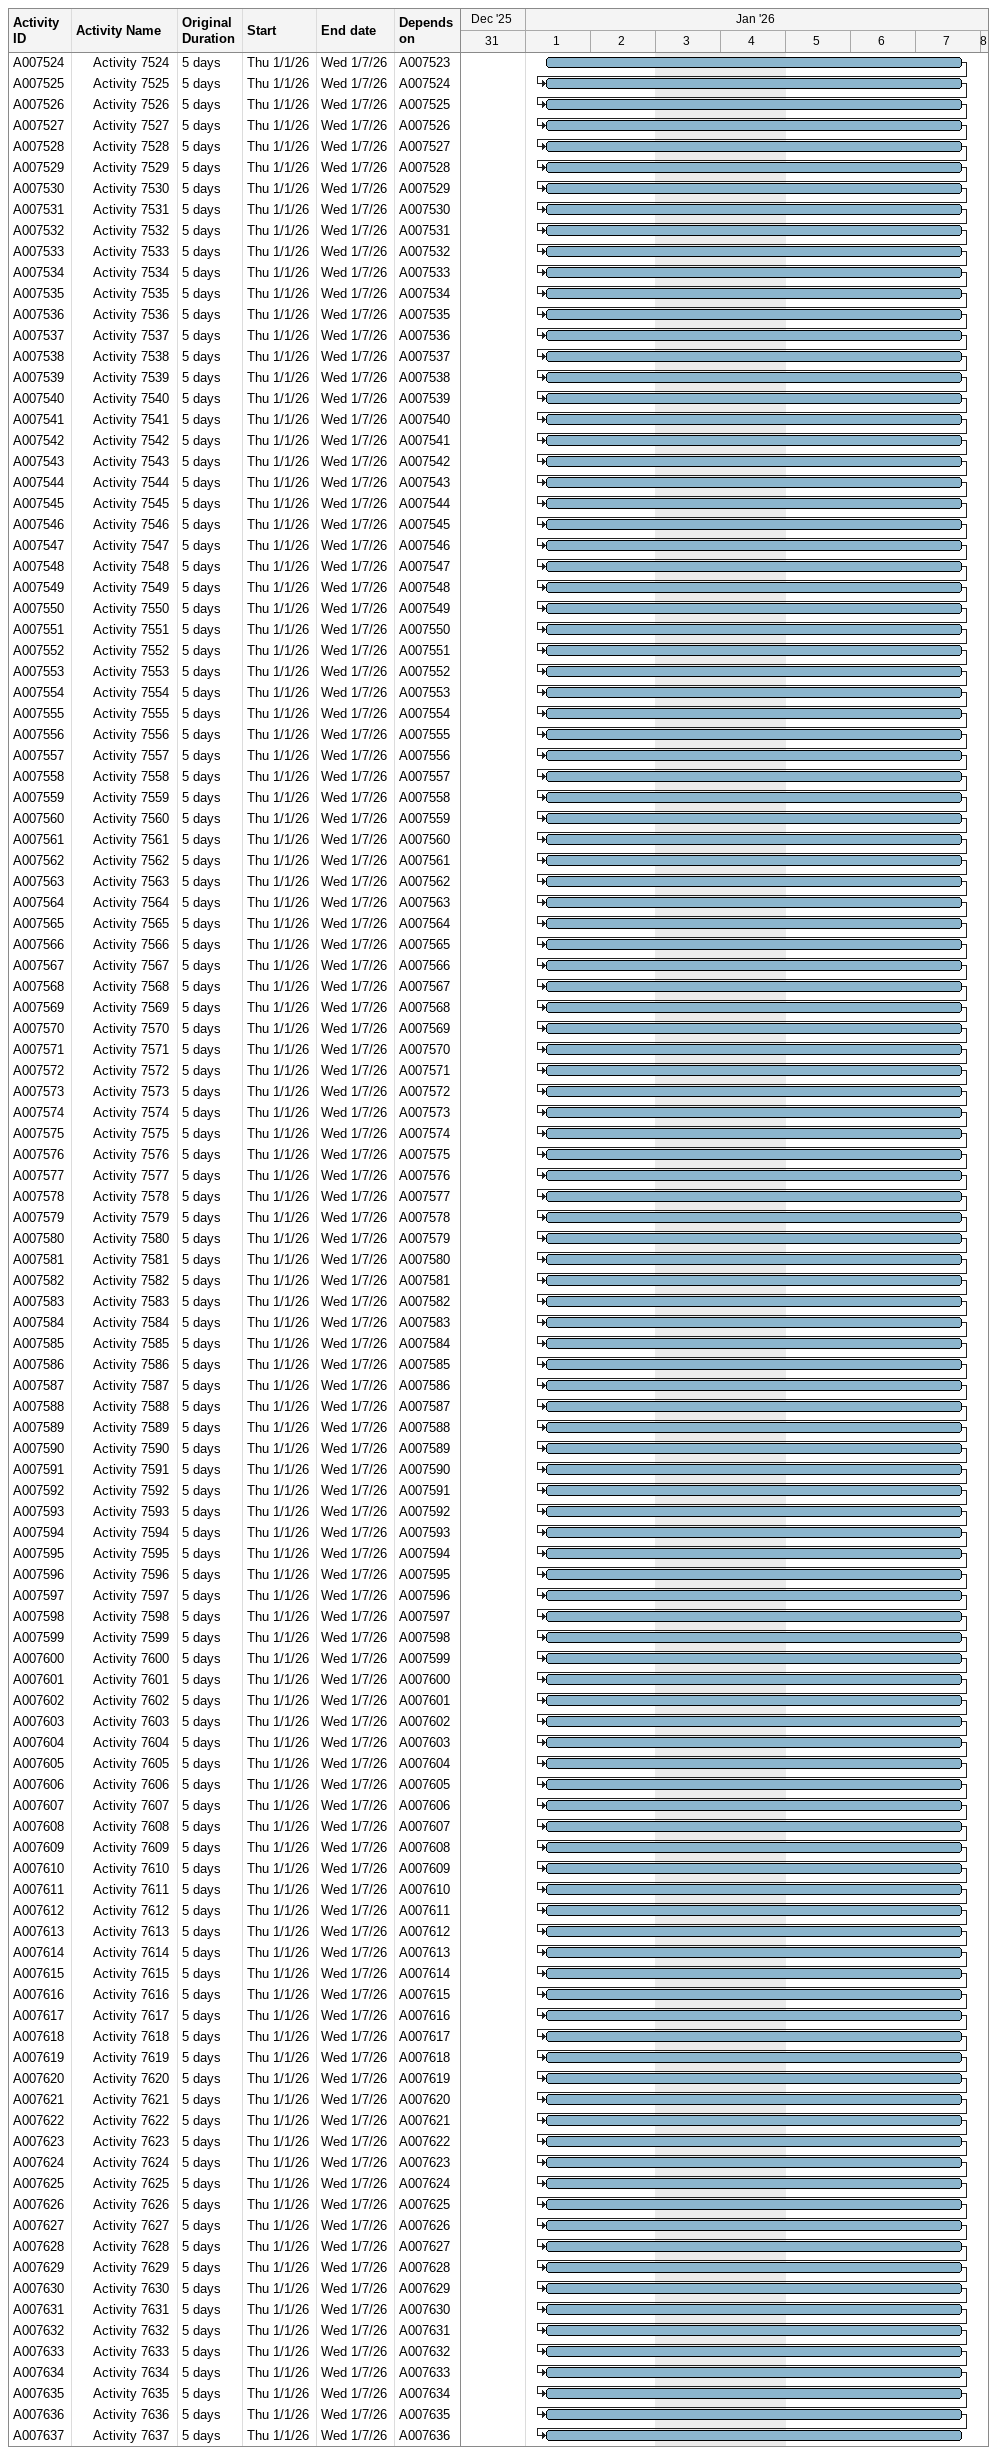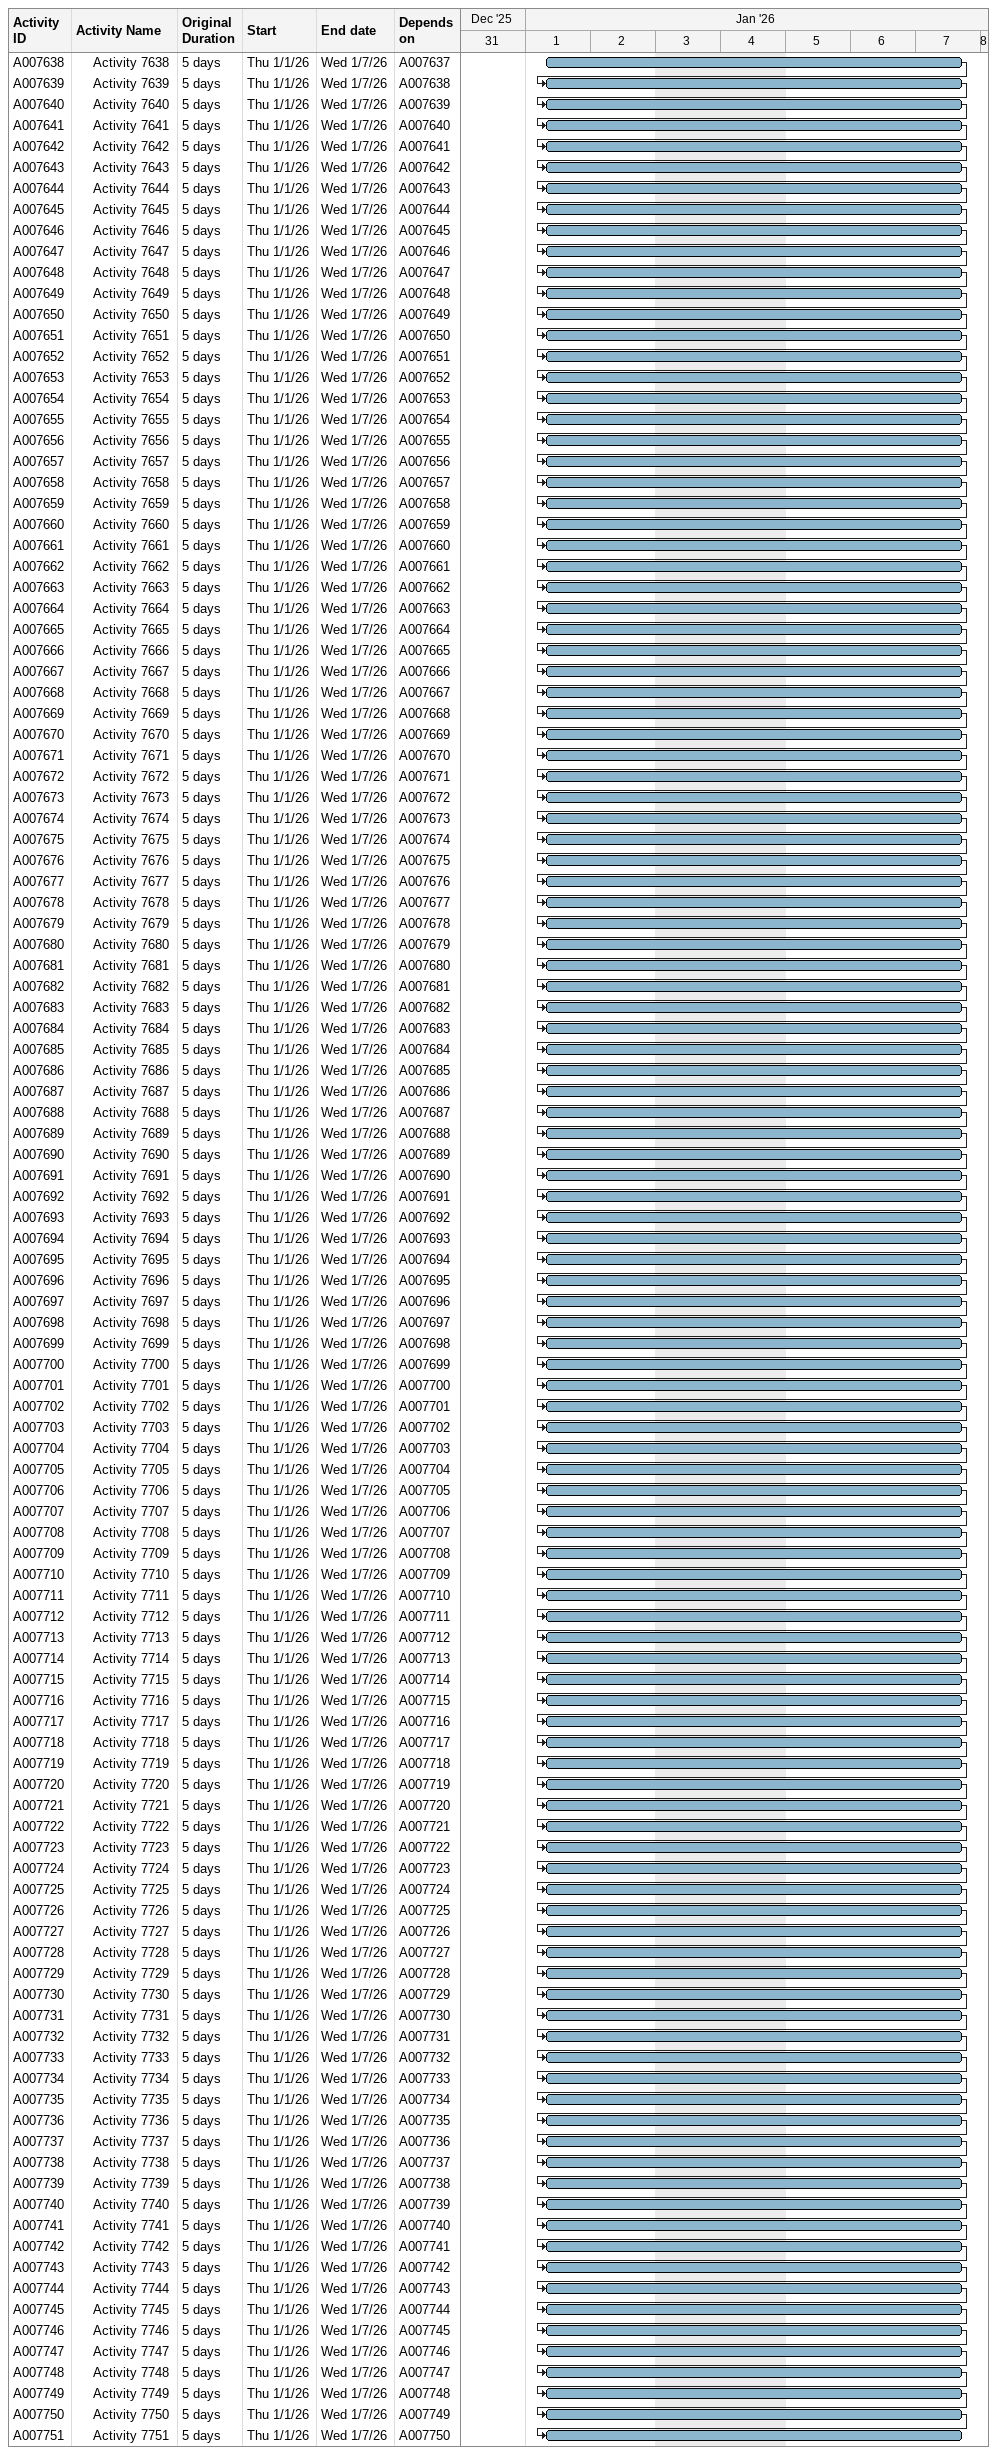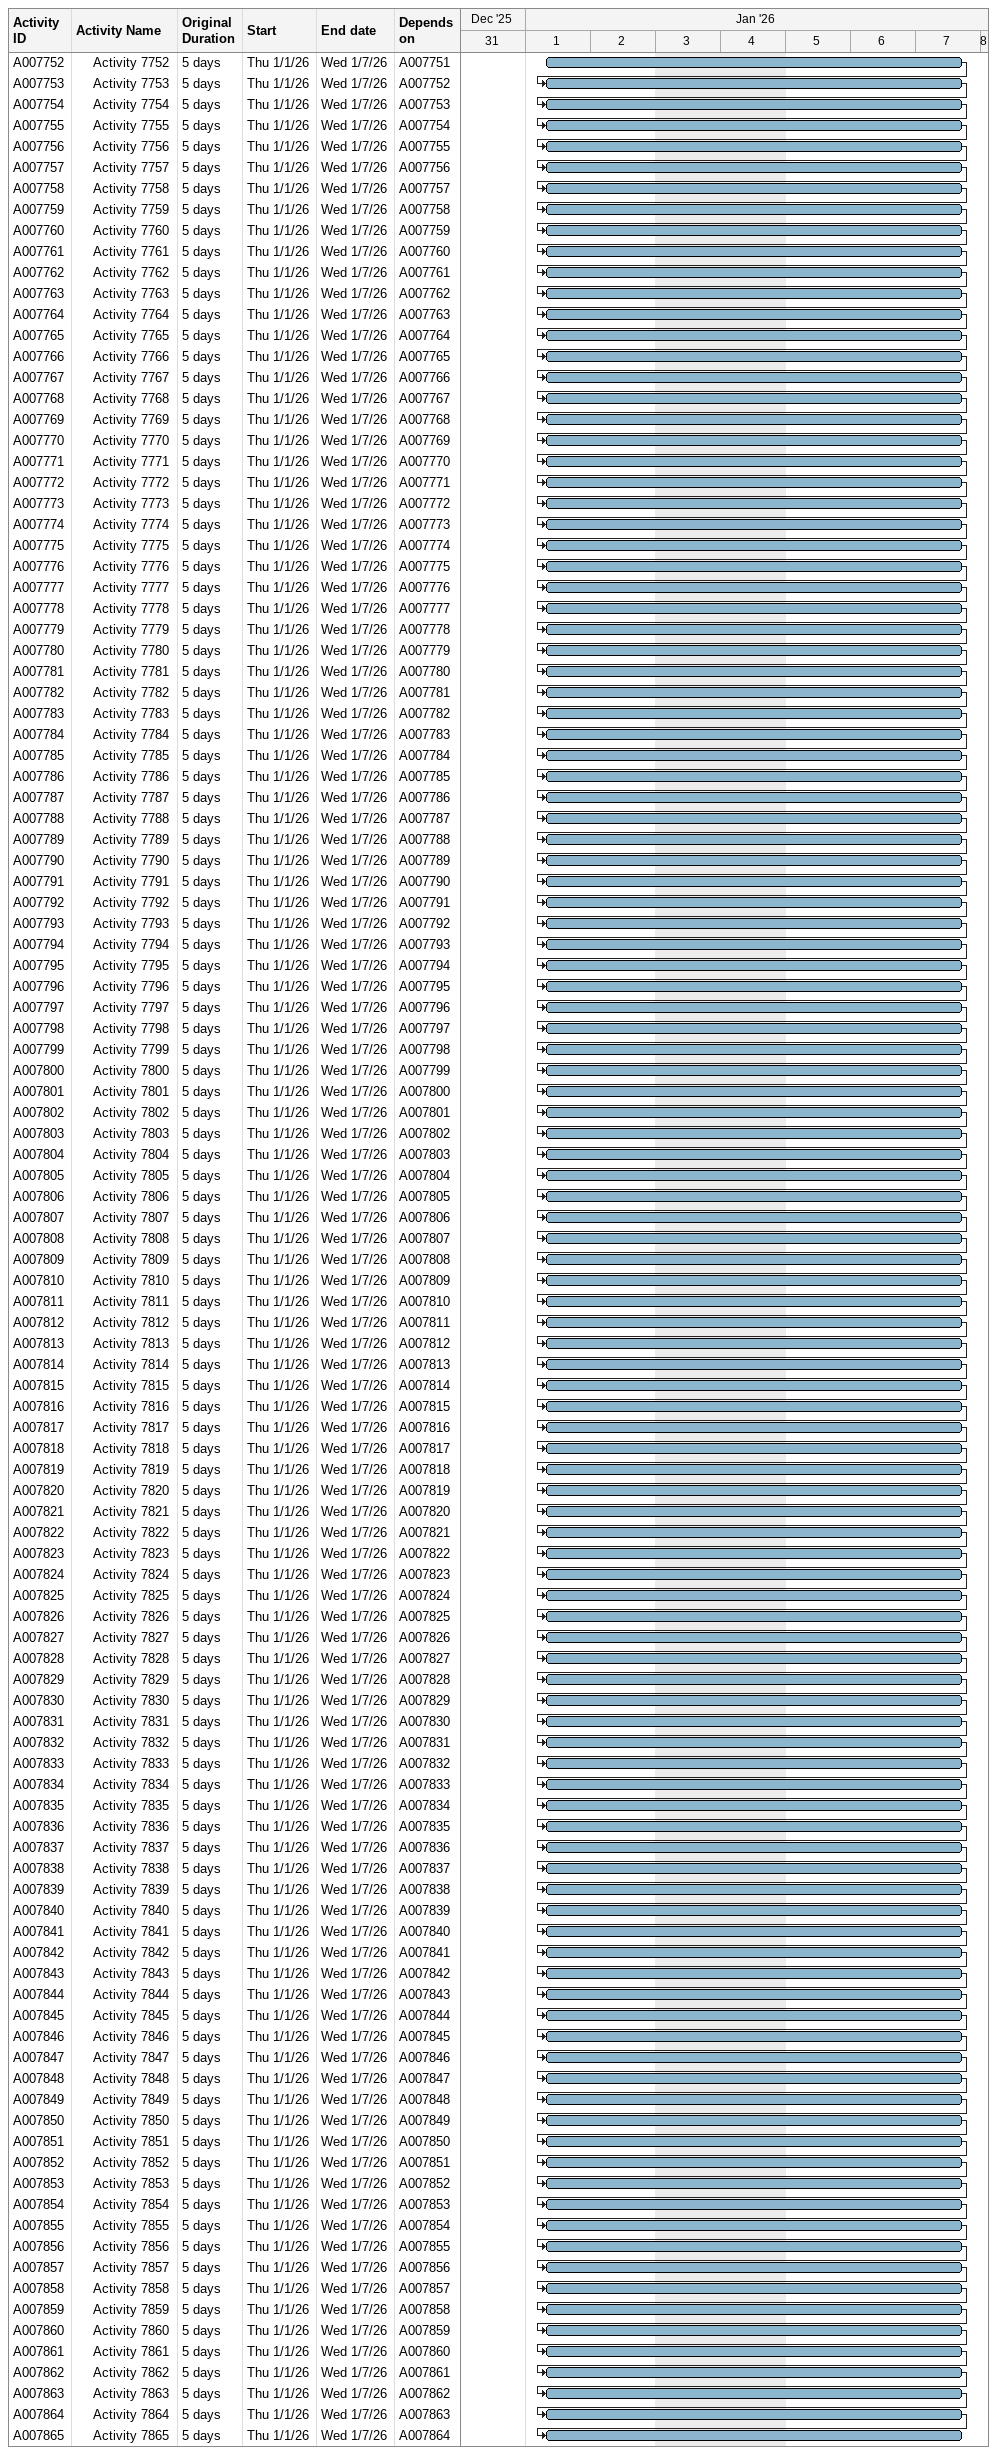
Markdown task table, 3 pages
| ID | Level | Task | Original duration | Start | Finish | Predecessors |
|---|---|---|---|---|---|---|
| A007524 | 2 | Activity 7524 | 5d | 2026-01-01 | 2026-01-07 | A007523 |
| A007525 | 2 | Activity 7525 | 5d | 2026-01-01 | 2026-01-07 | A007524 |
| A007526 | 2 | Activity 7526 | 5d | 2026-01-01 | 2026-01-07 | A007525 |
| A007527 | 2 | Activity 7527 | 5d | 2026-01-01 | 2026-01-07 | A007526 |
| A007528 | 2 | Activity 7528 | 5d | 2026-01-01 | 2026-01-07 | A007527 |
| A007529 | 2 | Activity 7529 | 5d | 2026-01-01 | 2026-01-07 | A007528 |
| A007530 | 2 | Activity 7530 | 5d | 2026-01-01 | 2026-01-07 | A007529 |
| A007531 | 2 | Activity 7531 | 5d | 2026-01-01 | 2026-01-07 | A007530 |
| A007532 | 2 | Activity 7532 | 5d | 2026-01-01 | 2026-01-07 | A007531 |
| A007533 | 2 | Activity 7533 | 5d | 2026-01-01 | 2026-01-07 | A007532 |
| A007534 | 2 | Activity 7534 | 5d | 2026-01-01 | 2026-01-07 | A007533 |
| A007535 | 2 | Activity 7535 | 5d | 2026-01-01 | 2026-01-07 | A007534 |
| A007536 | 2 | Activity 7536 | 5d | 2026-01-01 | 2026-01-07 | A007535 |
| A007537 | 2 | Activity 7537 | 5d | 2026-01-01 | 2026-01-07 | A007536 |
| A007538 | 2 | Activity 7538 | 5d | 2026-01-01 | 2026-01-07 | A007537 |
| A007539 | 2 | Activity 7539 | 5d | 2026-01-01 | 2026-01-07 | A007538 |
| A007540 | 2 | Activity 7540 | 5d | 2026-01-01 | 2026-01-07 | A007539 |
| A007541 | 2 | Activity 7541 | 5d | 2026-01-01 | 2026-01-07 | A007540 |
| A007542 | 2 | Activity 7542 | 5d | 2026-01-01 | 2026-01-07 | A007541 |
| A007543 | 2 | Activity 7543 | 5d | 2026-01-01 | 2026-01-07 | A007542 |
| A007544 | 2 | Activity 7544 | 5d | 2026-01-01 | 2026-01-07 | A007543 |
| A007545 | 2 | Activity 7545 | 5d | 2026-01-01 | 2026-01-07 | A007544 |
| A007546 | 2 | Activity 7546 | 5d | 2026-01-01 | 2026-01-07 | A007545 |
| A007547 | 2 | Activity 7547 | 5d | 2026-01-01 | 2026-01-07 | A007546 |
| A007548 | 2 | Activity 7548 | 5d | 2026-01-01 | 2026-01-07 | A007547 |
| A007549 | 2 | Activity 7549 | 5d | 2026-01-01 | 2026-01-07 | A007548 |
| A007550 | 2 | Activity 7550 | 5d | 2026-01-01 | 2026-01-07 | A007549 |
| A007551 | 2 | Activity 7551 | 5d | 2026-01-01 | 2026-01-07 | A007550 |
| A007552 | 2 | Activity 7552 | 5d | 2026-01-01 | 2026-01-07 | A007551 |
| A007553 | 2 | Activity 7553 | 5d | 2026-01-01 | 2026-01-07 | A007552 |
| A007554 | 2 | Activity 7554 | 5d | 2026-01-01 | 2026-01-07 | A007553 |
| A007555 | 2 | Activity 7555 | 5d | 2026-01-01 | 2026-01-07 | A007554 |
| A007556 | 2 | Activity 7556 | 5d | 2026-01-01 | 2026-01-07 | A007555 |
| A007557 | 2 | Activity 7557 | 5d | 2026-01-01 | 2026-01-07 | A007556 |
| A007558 | 2 | Activity 7558 | 5d | 2026-01-01 | 2026-01-07 | A007557 |
| A007559 | 2 | Activity 7559 | 5d | 2026-01-01 | 2026-01-07 | A007558 |
| A007560 | 2 | Activity 7560 | 5d | 2026-01-01 | 2026-01-07 | A007559 |
| A007561 | 2 | Activity 7561 | 5d | 2026-01-01 | 2026-01-07 | A007560 |
| A007562 | 2 | Activity 7562 | 5d | 2026-01-01 | 2026-01-07 | A007561 |
| A007563 | 2 | Activity 7563 | 5d | 2026-01-01 | 2026-01-07 | A007562 |
| A007564 | 2 | Activity 7564 | 5d | 2026-01-01 | 2026-01-07 | A007563 |
| A007565 | 2 | Activity 7565 | 5d | 2026-01-01 | 2026-01-07 | A007564 |
| A007566 | 2 | Activity 7566 | 5d | 2026-01-01 | 2026-01-07 | A007565 |
| A007567 | 2 | Activity 7567 | 5d | 2026-01-01 | 2026-01-07 | A007566 |
| A007568 | 2 | Activity 7568 | 5d | 2026-01-01 | 2026-01-07 | A007567 |
| A007569 | 2 | Activity 7569 | 5d | 2026-01-01 | 2026-01-07 | A007568 |
| A007570 | 2 | Activity 7570 | 5d | 2026-01-01 | 2026-01-07 | A007569 |
| A007571 | 2 | Activity 7571 | 5d | 2026-01-01 | 2026-01-07 | A007570 |
| A007572 | 2 | Activity 7572 | 5d | 2026-01-01 | 2026-01-07 | A007571 |
| A007573 | 2 | Activity 7573 | 5d | 2026-01-01 | 2026-01-07 | A007572 |
| A007574 | 2 | Activity 7574 | 5d | 2026-01-01 | 2026-01-07 | A007573 |
| A007575 | 2 | Activity 7575 | 5d | 2026-01-01 | 2026-01-07 | A007574 |
| A007576 | 2 | Activity 7576 | 5d | 2026-01-01 | 2026-01-07 | A007575 |
| A007577 | 2 | Activity 7577 | 5d | 2026-01-01 | 2026-01-07 | A007576 |
| A007578 | 2 | Activity 7578 | 5d | 2026-01-01 | 2026-01-07 | A007577 |
| A007579 | 2 | Activity 7579 | 5d | 2026-01-01 | 2026-01-07 | A007578 |
| A007580 | 2 | Activity 7580 | 5d | 2026-01-01 | 2026-01-07 | A007579 |
| A007581 | 2 | Activity 7581 | 5d | 2026-01-01 | 2026-01-07 | A007580 |
| A007582 | 2 | Activity 7582 | 5d | 2026-01-01 | 2026-01-07 | A007581 |
| A007583 | 2 | Activity 7583 | 5d | 2026-01-01 | 2026-01-07 | A007582 |
| A007584 | 2 | Activity 7584 | 5d | 2026-01-01 | 2026-01-07 | A007583 |
| A007585 | 2 | Activity 7585 | 5d | 2026-01-01 | 2026-01-07 | A007584 |
| A007586 | 2 | Activity 7586 | 5d | 2026-01-01 | 2026-01-07 | A007585 |
| A007587 | 2 | Activity 7587 | 5d | 2026-01-01 | 2026-01-07 | A007586 |
| A007588 | 2 | Activity 7588 | 5d | 2026-01-01 | 2026-01-07 | A007587 |
| A007589 | 2 | Activity 7589 | 5d | 2026-01-01 | 2026-01-07 | A007588 |
| A007590 | 2 | Activity 7590 | 5d | 2026-01-01 | 2026-01-07 | A007589 |
| A007591 | 2 | Activity 7591 | 5d | 2026-01-01 | 2026-01-07 | A007590 |
| A007592 | 2 | Activity 7592 | 5d | 2026-01-01 | 2026-01-07 | A007591 |
| A007593 | 2 | Activity 7593 | 5d | 2026-01-01 | 2026-01-07 | A007592 |
| A007594 | 2 | Activity 7594 | 5d | 2026-01-01 | 2026-01-07 | A007593 |
| A007595 | 2 | Activity 7595 | 5d | 2026-01-01 | 2026-01-07 | A007594 |
| A007596 | 2 | Activity 7596 | 5d | 2026-01-01 | 2026-01-07 | A007595 |
| A007597 | 2 | Activity 7597 | 5d | 2026-01-01 | 2026-01-07 | A007596 |
| A007598 | 2 | Activity 7598 | 5d | 2026-01-01 | 2026-01-07 | A007597 |
| A007599 | 2 | Activity 7599 | 5d | 2026-01-01 | 2026-01-07 | A007598 |
| A007600 | 2 | Activity 7600 | 5d | 2026-01-01 | 2026-01-07 | A007599 |
| A007601 | 2 | Activity 7601 | 5d | 2026-01-01 | 2026-01-07 | A007600 |
| A007602 | 2 | Activity 7602 | 5d | 2026-01-01 | 2026-01-07 | A007601 |
| A007603 | 2 | Activity 7603 | 5d | 2026-01-01 | 2026-01-07 | A007602 |
| A007604 | 2 | Activity 7604 | 5d | 2026-01-01 | 2026-01-07 | A007603 |
| A007605 | 2 | Activity 7605 | 5d | 2026-01-01 | 2026-01-07 | A007604 |
| A007606 | 2 | Activity 7606 | 5d | 2026-01-01 | 2026-01-07 | A007605 |
| A007607 | 2 | Activity 7607 | 5d | 2026-01-01 | 2026-01-07 | A007606 |
| A007608 | 2 | Activity 7608 | 5d | 2026-01-01 | 2026-01-07 | A007607 |
| A007609 | 2 | Activity 7609 | 5d | 2026-01-01 | 2026-01-07 | A007608 |
| A007610 | 2 | Activity 7610 | 5d | 2026-01-01 | 2026-01-07 | A007609 |
| A007611 | 2 | Activity 7611 | 5d | 2026-01-01 | 2026-01-07 | A007610 |
| A007612 | 2 | Activity 7612 | 5d | 2026-01-01 | 2026-01-07 | A007611 |
| A007613 | 2 | Activity 7613 | 5d | 2026-01-01 | 2026-01-07 | A007612 |
| A007614 | 2 | Activity 7614 | 5d | 2026-01-01 | 2026-01-07 | A007613 |
| A007615 | 2 | Activity 7615 | 5d | 2026-01-01 | 2026-01-07 | A007614 |
| A007616 | 2 | Activity 7616 | 5d | 2026-01-01 | 2026-01-07 | A007615 |
| A007617 | 2 | Activity 7617 | 5d | 2026-01-01 | 2026-01-07 | A007616 |
| A007618 | 2 | Activity 7618 | 5d | 2026-01-01 | 2026-01-07 | A007617 |
| A007619 | 2 | Activity 7619 | 5d | 2026-01-01 | 2026-01-07 | A007618 |
| A007620 | 2 | Activity 7620 | 5d | 2026-01-01 | 2026-01-07 | A007619 |
| A007621 | 2 | Activity 7621 | 5d | 2026-01-01 | 2026-01-07 | A007620 |
| A007622 | 2 | Activity 7622 | 5d | 2026-01-01 | 2026-01-07 | A007621 |
| A007623 | 2 | Activity 7623 | 5d | 2026-01-01 | 2026-01-07 | A007622 |
| A007624 | 2 | Activity 7624 | 5d | 2026-01-01 | 2026-01-07 | A007623 |
| A007625 | 2 | Activity 7625 | 5d | 2026-01-01 | 2026-01-07 | A007624 |
| A007626 | 2 | Activity 7626 | 5d | 2026-01-01 | 2026-01-07 | A007625 |
| A007627 | 2 | Activity 7627 | 5d | 2026-01-01 | 2026-01-07 | A007626 |
| A007628 | 2 | Activity 7628 | 5d | 2026-01-01 | 2026-01-07 | A007627 |
| A007629 | 2 | Activity 7629 | 5d | 2026-01-01 | 2026-01-07 | A007628 |
| A007630 | 2 | Activity 7630 | 5d | 2026-01-01 | 2026-01-07 | A007629 |
| A007631 | 2 | Activity 7631 | 5d | 2026-01-01 | 2026-01-07 | A007630 |
| A007632 | 2 | Activity 7632 | 5d | 2026-01-01 | 2026-01-07 | A007631 |
| A007633 | 2 | Activity 7633 | 5d | 2026-01-01 | 2026-01-07 | A007632 |
| A007634 | 2 | Activity 7634 | 5d | 2026-01-01 | 2026-01-07 | A007633 |
| A007635 | 2 | Activity 7635 | 5d | 2026-01-01 | 2026-01-07 | A007634 |
| A007636 | 2 | Activity 7636 | 5d | 2026-01-01 | 2026-01-07 | A007635 |
| A007637 | 2 | Activity 7637 | 5d | 2026-01-01 | 2026-01-07 | A007636 |
| A007638 | 2 | Activity 7638 | 5d | 2026-01-01 | 2026-01-07 | A007637 |
| A007639 | 2 | Activity 7639 | 5d | 2026-01-01 | 2026-01-07 | A007638 |
| A007640 | 2 | Activity 7640 | 5d | 2026-01-01 | 2026-01-07 | A007639 |
| A007641 | 2 | Activity 7641 | 5d | 2026-01-01 | 2026-01-07 | A007640 |
| A007642 | 2 | Activity 7642 | 5d | 2026-01-01 | 2026-01-07 | A007641 |
| A007643 | 2 | Activity 7643 | 5d | 2026-01-01 | 2026-01-07 | A007642 |
| A007644 | 2 | Activity 7644 | 5d | 2026-01-01 | 2026-01-07 | A007643 |
| A007645 | 2 | Activity 7645 | 5d | 2026-01-01 | 2026-01-07 | A007644 |
| A007646 | 2 | Activity 7646 | 5d | 2026-01-01 | 2026-01-07 | A007645 |
| A007647 | 2 | Activity 7647 | 5d | 2026-01-01 | 2026-01-07 | A007646 |
| A007648 | 2 | Activity 7648 | 5d | 2026-01-01 | 2026-01-07 | A007647 |
| A007649 | 2 | Activity 7649 | 5d | 2026-01-01 | 2026-01-07 | A007648 |
| A007650 | 2 | Activity 7650 | 5d | 2026-01-01 | 2026-01-07 | A007649 |
| A007651 | 2 | Activity 7651 | 5d | 2026-01-01 | 2026-01-07 | A007650 |
| A007652 | 2 | Activity 7652 | 5d | 2026-01-01 | 2026-01-07 | A007651 |
| A007653 | 2 | Activity 7653 | 5d | 2026-01-01 | 2026-01-07 | A007652 |
| A007654 | 2 | Activity 7654 | 5d | 2026-01-01 | 2026-01-07 | A007653 |
| A007655 | 2 | Activity 7655 | 5d | 2026-01-01 | 2026-01-07 | A007654 |
| A007656 | 2 | Activity 7656 | 5d | 2026-01-01 | 2026-01-07 | A007655 |
| A007657 | 2 | Activity 7657 | 5d | 2026-01-01 | 2026-01-07 | A007656 |
| A007658 | 2 | Activity 7658 | 5d | 2026-01-01 | 2026-01-07 | A007657 |
| A007659 | 2 | Activity 7659 | 5d | 2026-01-01 | 2026-01-07 | A007658 |
| A007660 | 2 | Activity 7660 | 5d | 2026-01-01 | 2026-01-07 | A007659 |
| A007661 | 2 | Activity 7661 | 5d | 2026-01-01 | 2026-01-07 | A007660 |
| A007662 | 2 | Activity 7662 | 5d | 2026-01-01 | 2026-01-07 | A007661 |
| A007663 | 2 | Activity 7663 | 5d | 2026-01-01 | 2026-01-07 | A007662 |
| A007664 | 2 | Activity 7664 | 5d | 2026-01-01 | 2026-01-07 | A007663 |
| A007665 | 2 | Activity 7665 | 5d | 2026-01-01 | 2026-01-07 | A007664 |
| A007666 | 2 | Activity 7666 | 5d | 2026-01-01 | 2026-01-07 | A007665 |
| A007667 | 2 | Activity 7667 | 5d | 2026-01-01 | 2026-01-07 | A007666 |
| A007668 | 2 | Activity 7668 | 5d | 2026-01-01 | 2026-01-07 | A007667 |
| A007669 | 2 | Activity 7669 | 5d | 2026-01-01 | 2026-01-07 | A007668 |
| A007670 | 2 | Activity 7670 | 5d | 2026-01-01 | 2026-01-07 | A007669 |
| A007671 | 2 | Activity 7671 | 5d | 2026-01-01 | 2026-01-07 | A007670 |
| A007672 | 2 | Activity 7672 | 5d | 2026-01-01 | 2026-01-07 | A007671 |
| A007673 | 2 | Activity 7673 | 5d | 2026-01-01 | 2026-01-07 | A007672 |
| A007674 | 2 | Activity 7674 | 5d | 2026-01-01 | 2026-01-07 | A007673 |
| A007675 | 2 | Activity 7675 | 5d | 2026-01-01 | 2026-01-07 | A007674 |
| A007676 | 2 | Activity 7676 | 5d | 2026-01-01 | 2026-01-07 | A007675 |
| A007677 | 2 | Activity 7677 | 5d | 2026-01-01 | 2026-01-07 | A007676 |
| A007678 | 2 | Activity 7678 | 5d | 2026-01-01 | 2026-01-07 | A007677 |
| A007679 | 2 | Activity 7679 | 5d | 2026-01-01 | 2026-01-07 | A007678 |
| A007680 | 2 | Activity 7680 | 5d | 2026-01-01 | 2026-01-07 | A007679 |
| A007681 | 2 | Activity 7681 | 5d | 2026-01-01 | 2026-01-07 | A007680 |
| A007682 | 2 | Activity 7682 | 5d | 2026-01-01 | 2026-01-07 | A007681 |
| A007683 | 2 | Activity 7683 | 5d | 2026-01-01 | 2026-01-07 | A007682 |
| A007684 | 2 | Activity 7684 | 5d | 2026-01-01 | 2026-01-07 | A007683 |
| A007685 | 2 | Activity 7685 | 5d | 2026-01-01 | 2026-01-07 | A007684 |
| A007686 | 2 | Activity 7686 | 5d | 2026-01-01 | 2026-01-07 | A007685 |
| A007687 | 2 | Activity 7687 | 5d | 2026-01-01 | 2026-01-07 | A007686 |
| A007688 | 2 | Activity 7688 | 5d | 2026-01-01 | 2026-01-07 | A007687 |
| A007689 | 2 | Activity 7689 | 5d | 2026-01-01 | 2026-01-07 | A007688 |
| A007690 | 2 | Activity 7690 | 5d | 2026-01-01 | 2026-01-07 | A007689 |
| A007691 | 2 | Activity 7691 | 5d | 2026-01-01 | 2026-01-07 | A007690 |
| A007692 | 2 | Activity 7692 | 5d | 2026-01-01 | 2026-01-07 | A007691 |
| A007693 | 2 | Activity 7693 | 5d | 2026-01-01 | 2026-01-07 | A007692 |
| A007694 | 2 | Activity 7694 | 5d | 2026-01-01 | 2026-01-07 | A007693 |
| A007695 | 2 | Activity 7695 | 5d | 2026-01-01 | 2026-01-07 | A007694 |
| A007696 | 2 | Activity 7696 | 5d | 2026-01-01 | 2026-01-07 | A007695 |
| A007697 | 2 | Activity 7697 | 5d | 2026-01-01 | 2026-01-07 | A007696 |
| A007698 | 2 | Activity 7698 | 5d | 2026-01-01 | 2026-01-07 | A007697 |
| A007699 | 2 | Activity 7699 | 5d | 2026-01-01 | 2026-01-07 | A007698 |
| A007700 | 2 | Activity 7700 | 5d | 2026-01-01 | 2026-01-07 | A007699 |
| A007701 | 2 | Activity 7701 | 5d | 2026-01-01 | 2026-01-07 | A007700 |
| A007702 | 2 | Activity 7702 | 5d | 2026-01-01 | 2026-01-07 | A007701 |
| A007703 | 2 | Activity 7703 | 5d | 2026-01-01 | 2026-01-07 | A007702 |
| A007704 | 2 | Activity 7704 | 5d | 2026-01-01 | 2026-01-07 | A007703 |
| A007705 | 2 | Activity 7705 | 5d | 2026-01-01 | 2026-01-07 | A007704 |
| A007706 | 2 | Activity 7706 | 5d | 2026-01-01 | 2026-01-07 | A007705 |
| A007707 | 2 | Activity 7707 | 5d | 2026-01-01 | 2026-01-07 | A007706 |
| A007708 | 2 | Activity 7708 | 5d | 2026-01-01 | 2026-01-07 | A007707 |
| A007709 | 2 | Activity 7709 | 5d | 2026-01-01 | 2026-01-07 | A007708 |
| A007710 | 2 | Activity 7710 | 5d | 2026-01-01 | 2026-01-07 | A007709 |
| A007711 | 2 | Activity 7711 | 5d | 2026-01-01 | 2026-01-07 | A007710 |
| A007712 | 2 | Activity 7712 | 5d | 2026-01-01 | 2026-01-07 | A007711 |
| A007713 | 2 | Activity 7713 | 5d | 2026-01-01 | 2026-01-07 | A007712 |
| A007714 | 2 | Activity 7714 | 5d | 2026-01-01 | 2026-01-07 | A007713 |
| A007715 | 2 | Activity 7715 | 5d | 2026-01-01 | 2026-01-07 | A007714 |
| A007716 | 2 | Activity 7716 | 5d | 2026-01-01 | 2026-01-07 | A007715 |
| A007717 | 2 | Activity 7717 | 5d | 2026-01-01 | 2026-01-07 | A007716 |
| A007718 | 2 | Activity 7718 | 5d | 2026-01-01 | 2026-01-07 | A007717 |
| A007719 | 2 | Activity 7719 | 5d | 2026-01-01 | 2026-01-07 | A007718 |
| A007720 | 2 | Activity 7720 | 5d | 2026-01-01 | 2026-01-07 | A007719 |
| A007721 | 2 | Activity 7721 | 5d | 2026-01-01 | 2026-01-07 | A007720 |
| A007722 | 2 | Activity 7722 | 5d | 2026-01-01 | 2026-01-07 | A007721 |
| A007723 | 2 | Activity 7723 | 5d | 2026-01-01 | 2026-01-07 | A007722 |
| A007724 | 2 | Activity 7724 | 5d | 2026-01-01 | 2026-01-07 | A007723 |
| A007725 | 2 | Activity 7725 | 5d | 2026-01-01 | 2026-01-07 | A007724 |
| A007726 | 2 | Activity 7726 | 5d | 2026-01-01 | 2026-01-07 | A007725 |
| A007727 | 2 | Activity 7727 | 5d | 2026-01-01 | 2026-01-07 | A007726 |
| A007728 | 2 | Activity 7728 | 5d | 2026-01-01 | 2026-01-07 | A007727 |
| A007729 | 2 | Activity 7729 | 5d | 2026-01-01 | 2026-01-07 | A007728 |
| A007730 | 2 | Activity 7730 | 5d | 2026-01-01 | 2026-01-07 | A007729 |
| A007731 | 2 | Activity 7731 | 5d | 2026-01-01 | 2026-01-07 | A007730 |
| A007732 | 2 | Activity 7732 | 5d | 2026-01-01 | 2026-01-07 | A007731 |
| A007733 | 2 | Activity 7733 | 5d | 2026-01-01 | 2026-01-07 | A007732 |
| A007734 | 2 | Activity 7734 | 5d | 2026-01-01 | 2026-01-07 | A007733 |
| A007735 | 2 | Activity 7735 | 5d | 2026-01-01 | 2026-01-07 | A007734 |
| A007736 | 2 | Activity 7736 | 5d | 2026-01-01 | 2026-01-07 | A007735 |
| A007737 | 2 | Activity 7737 | 5d | 2026-01-01 | 2026-01-07 | A007736 |
| A007738 | 2 | Activity 7738 | 5d | 2026-01-01 | 2026-01-07 | A007737 |
| A007739 | 2 | Activity 7739 | 5d | 2026-01-01 | 2026-01-07 | A007738 |
| A007740 | 2 | Activity 7740 | 5d | 2026-01-01 | 2026-01-07 | A007739 |
| A007741 | 2 | Activity 7741 | 5d | 2026-01-01 | 2026-01-07 | A007740 |
| A007742 | 2 | Activity 7742 | 5d | 2026-01-01 | 2026-01-07 | A007741 |
| A007743 | 2 | Activity 7743 | 5d | 2026-01-01 | 2026-01-07 | A007742 |
| A007744 | 2 | Activity 7744 | 5d | 2026-01-01 | 2026-01-07 | A007743 |
| A007745 | 2 | Activity 7745 | 5d | 2026-01-01 | 2026-01-07 | A007744 |
| A007746 | 2 | Activity 7746 | 5d | 2026-01-01 | 2026-01-07 | A007745 |
| A007747 | 2 | Activity 7747 | 5d | 2026-01-01 | 2026-01-07 | A007746 |
| A007748 | 2 | Activity 7748 | 5d | 2026-01-01 | 2026-01-07 | A007747 |
| A007749 | 2 | Activity 7749 | 5d | 2026-01-01 | 2026-01-07 | A007748 |
| A007750 | 2 | Activity 7750 | 5d | 2026-01-01 | 2026-01-07 | A007749 |
| A007751 | 2 | Activity 7751 | 5d | 2026-01-01 | 2026-01-07 | A007750 |
| A007752 | 2 | Activity 7752 | 5d | 2026-01-01 | 2026-01-07 | A007751 |
| A007753 | 2 | Activity 7753 | 5d | 2026-01-01 | 2026-01-07 | A007752 |
| A007754 | 2 | Activity 7754 | 5d | 2026-01-01 | 2026-01-07 | A007753 |
| A007755 | 2 | Activity 7755 | 5d | 2026-01-01 | 2026-01-07 | A007754 |
| A007756 | 2 | Activity 7756 | 5d | 2026-01-01 | 2026-01-07 | A007755 |
| A007757 | 2 | Activity 7757 | 5d | 2026-01-01 | 2026-01-07 | A007756 |
| A007758 | 2 | Activity 7758 | 5d | 2026-01-01 | 2026-01-07 | A007757 |
| A007759 | 2 | Activity 7759 | 5d | 2026-01-01 | 2026-01-07 | A007758 |
| A007760 | 2 | Activity 7760 | 5d | 2026-01-01 | 2026-01-07 | A007759 |
| A007761 | 2 | Activity 7761 | 5d | 2026-01-01 | 2026-01-07 | A007760 |
| A007762 | 2 | Activity 7762 | 5d | 2026-01-01 | 2026-01-07 | A007761 |
| A007763 | 2 | Activity 7763 | 5d | 2026-01-01 | 2026-01-07 | A007762 |
| A007764 | 2 | Activity 7764 | 5d | 2026-01-01 | 2026-01-07 | A007763 |
| A007765 | 2 | Activity 7765 | 5d | 2026-01-01 | 2026-01-07 | A007764 |
| A007766 | 2 | Activity 7766 | 5d | 2026-01-01 | 2026-01-07 | A007765 |
| A007767 | 2 | Activity 7767 | 5d | 2026-01-01 | 2026-01-07 | A007766 |
| A007768 | 2 | Activity 7768 | 5d | 2026-01-01 | 2026-01-07 | A007767 |
| A007769 | 2 | Activity 7769 | 5d | 2026-01-01 | 2026-01-07 | A007768 |
| A007770 | 2 | Activity 7770 | 5d | 2026-01-01 | 2026-01-07 | A007769 |
| A007771 | 2 | Activity 7771 | 5d | 2026-01-01 | 2026-01-07 | A007770 |
| A007772 | 2 | Activity 7772 | 5d | 2026-01-01 | 2026-01-07 | A007771 |
| A007773 | 2 | Activity 7773 | 5d | 2026-01-01 | 2026-01-07 | A007772 |
| A007774 | 2 | Activity 7774 | 5d | 2026-01-01 | 2026-01-07 | A007773 |
| A007775 | 2 | Activity 7775 | 5d | 2026-01-01 | 2026-01-07 | A007774 |
| A007776 | 2 | Activity 7776 | 5d | 2026-01-01 | 2026-01-07 | A007775 |
| A007777 | 2 | Activity 7777 | 5d | 2026-01-01 | 2026-01-07 | A007776 |
| A007778 | 2 | Activity 7778 | 5d | 2026-01-01 | 2026-01-07 | A007777 |
| A007779 | 2 | Activity 7779 | 5d | 2026-01-01 | 2026-01-07 | A007778 |
| A007780 | 2 | Activity 7780 | 5d | 2026-01-01 | 2026-01-07 | A007779 |
| A007781 | 2 | Activity 7781 | 5d | 2026-01-01 | 2026-01-07 | A007780 |
| A007782 | 2 | Activity 7782 | 5d | 2026-01-01 | 2026-01-07 | A007781 |
| A007783 | 2 | Activity 7783 | 5d | 2026-01-01 | 2026-01-07 | A007782 |
| A007784 | 2 | Activity 7784 | 5d | 2026-01-01 | 2026-01-07 | A007783 |
| A007785 | 2 | Activity 7785 | 5d | 2026-01-01 | 2026-01-07 | A007784 |
| A007786 | 2 | Activity 7786 | 5d | 2026-01-01 | 2026-01-07 | A007785 |
| A007787 | 2 | Activity 7787 | 5d | 2026-01-01 | 2026-01-07 | A007786 |
| A007788 | 2 | Activity 7788 | 5d | 2026-01-01 | 2026-01-07 | A007787 |
| A007789 | 2 | Activity 7789 | 5d | 2026-01-01 | 2026-01-07 | A007788 |
| A007790 | 2 | Activity 7790 | 5d | 2026-01-01 | 2026-01-07 | A007789 |
| A007791 | 2 | Activity 7791 | 5d | 2026-01-01 | 2026-01-07 | A007790 |
| A007792 | 2 | Activity 7792 | 5d | 2026-01-01 | 2026-01-07 | A007791 |
| A007793 | 2 | Activity 7793 | 5d | 2026-01-01 | 2026-01-07 | A007792 |
| A007794 | 2 | Activity 7794 | 5d | 2026-01-01 | 2026-01-07 | A007793 |
| A007795 | 2 | Activity 7795 | 5d | 2026-01-01 | 2026-01-07 | A007794 |
| A007796 | 2 | Activity 7796 | 5d | 2026-01-01 | 2026-01-07 | A007795 |
| A007797 | 2 | Activity 7797 | 5d | 2026-01-01 | 2026-01-07 | A007796 |
| A007798 | 2 | Activity 7798 | 5d | 2026-01-01 | 2026-01-07 | A007797 |
| A007799 | 2 | Activity 7799 | 5d | 2026-01-01 | 2026-01-07 | A007798 |
| A007800 | 2 | Activity 7800 | 5d | 2026-01-01 | 2026-01-07 | A007799 |
| A007801 | 2 | Activity 7801 | 5d | 2026-01-01 | 2026-01-07 | A007800 |
| A007802 | 2 | Activity 7802 | 5d | 2026-01-01 | 2026-01-07 | A007801 |
| A007803 | 2 | Activity 7803 | 5d | 2026-01-01 | 2026-01-07 | A007802 |
| A007804 | 2 | Activity 7804 | 5d | 2026-01-01 | 2026-01-07 | A007803 |
| A007805 | 2 | Activity 7805 | 5d | 2026-01-01 | 2026-01-07 | A007804 |
| A007806 | 2 | Activity 7806 | 5d | 2026-01-01 | 2026-01-07 | A007805 |
| A007807 | 2 | Activity 7807 | 5d | 2026-01-01 | 2026-01-07 | A007806 |
| A007808 | 2 | Activity 7808 | 5d | 2026-01-01 | 2026-01-07 | A007807 |
| A007809 | 2 | Activity 7809 | 5d | 2026-01-01 | 2026-01-07 | A007808 |
| A007810 | 2 | Activity 7810 | 5d | 2026-01-01 | 2026-01-07 | A007809 |
| A007811 | 2 | Activity 7811 | 5d | 2026-01-01 | 2026-01-07 | A007810 |
| A007812 | 2 | Activity 7812 | 5d | 2026-01-01 | 2026-01-07 | A007811 |
| A007813 | 2 | Activity 7813 | 5d | 2026-01-01 | 2026-01-07 | A007812 |
| A007814 | 2 | Activity 7814 | 5d | 2026-01-01 | 2026-01-07 | A007813 |
| A007815 | 2 | Activity 7815 | 5d | 2026-01-01 | 2026-01-07 | A007814 |
| A007816 | 2 | Activity 7816 | 5d | 2026-01-01 | 2026-01-07 | A007815 |
| A007817 | 2 | Activity 7817 | 5d | 2026-01-01 | 2026-01-07 | A007816 |
| A007818 | 2 | Activity 7818 | 5d | 2026-01-01 | 2026-01-07 | A007817 |
| A007819 | 2 | Activity 7819 | 5d | 2026-01-01 | 2026-01-07 | A007818 |
| A007820 | 2 | Activity 7820 | 5d | 2026-01-01 | 2026-01-07 | A007819 |
| A007821 | 2 | Activity 7821 | 5d | 2026-01-01 | 2026-01-07 | A007820 |
| A007822 | 2 | Activity 7822 | 5d | 2026-01-01 | 2026-01-07 | A007821 |
| A007823 | 2 | Activity 7823 | 5d | 2026-01-01 | 2026-01-07 | A007822 |
| A007824 | 2 | Activity 7824 | 5d | 2026-01-01 | 2026-01-07 | A007823 |
| A007825 | 2 | Activity 7825 | 5d | 2026-01-01 | 2026-01-07 | A007824 |
| A007826 | 2 | Activity 7826 | 5d | 2026-01-01 | 2026-01-07 | A007825 |
| A007827 | 2 | Activity 7827 | 5d | 2026-01-01 | 2026-01-07 | A007826 |
| A007828 | 2 | Activity 7828 | 5d | 2026-01-01 | 2026-01-07 | A007827 |
| A007829 | 2 | Activity 7829 | 5d | 2026-01-01 | 2026-01-07 | A007828 |
| A007830 | 2 | Activity 7830 | 5d | 2026-01-01 | 2026-01-07 | A007829 |
| A007831 | 2 | Activity 7831 | 5d | 2026-01-01 | 2026-01-07 | A007830 |
| A007832 | 2 | Activity 7832 | 5d | 2026-01-01 | 2026-01-07 | A007831 |
| A007833 | 2 | Activity 7833 | 5d | 2026-01-01 | 2026-01-07 | A007832 |
| A007834 | 2 | Activity 7834 | 5d | 2026-01-01 | 2026-01-07 | A007833 |
| A007835 | 2 | Activity 7835 | 5d | 2026-01-01 | 2026-01-07 | A007834 |
| A007836 | 2 | Activity 7836 | 5d | 2026-01-01 | 2026-01-07 | A007835 |
| A007837 | 2 | Activity 7837 | 5d | 2026-01-01 | 2026-01-07 | A007836 |
| A007838 | 2 | Activity 7838 | 5d | 2026-01-01 | 2026-01-07 | A007837 |
| A007839 | 2 | Activity 7839 | 5d | 2026-01-01 | 2026-01-07 | A007838 |
| A007840 | 2 | Activity 7840 | 5d | 2026-01-01 | 2026-01-07 | A007839 |
| A007841 | 2 | Activity 7841 | 5d | 2026-01-01 | 2026-01-07 | A007840 |
| A007842 | 2 | Activity 7842 | 5d | 2026-01-01 | 2026-01-07 | A007841 |
| A007843 | 2 | Activity 7843 | 5d | 2026-01-01 | 2026-01-07 | A007842 |
| A007844 | 2 | Activity 7844 | 5d | 2026-01-01 | 2026-01-07 | A007843 |
| A007845 | 2 | Activity 7845 | 5d | 2026-01-01 | 2026-01-07 | A007844 |
| A007846 | 2 | Activity 7846 | 5d | 2026-01-01 | 2026-01-07 | A007845 |
| A007847 | 2 | Activity 7847 | 5d | 2026-01-01 | 2026-01-07 | A007846 |
| A007848 | 2 | Activity 7848 | 5d | 2026-01-01 | 2026-01-07 | A007847 |
| A007849 | 2 | Activity 7849 | 5d | 2026-01-01 | 2026-01-07 | A007848 |
| A007850 | 2 | Activity 7850 | 5d | 2026-01-01 | 2026-01-07 | A007849 |
| A007851 | 2 | Activity 7851 | 5d | 2026-01-01 | 2026-01-07 | A007850 |
| A007852 | 2 | Activity 7852 | 5d | 2026-01-01 | 2026-01-07 | A007851 |
| A007853 | 2 | Activity 7853 | 5d | 2026-01-01 | 2026-01-07 | A007852 |
| A007854 | 2 | Activity 7854 | 5d | 2026-01-01 | 2026-01-07 | A007853 |
| A007855 | 2 | Activity 7855 | 5d | 2026-01-01 | 2026-01-07 | A007854 |
| A007856 | 2 | Activity 7856 | 5d | 2026-01-01 | 2026-01-07 | A007855 |
| A007857 | 2 | Activity 7857 | 5d | 2026-01-01 | 2026-01-07 | A007856 |
| A007858 | 2 | Activity 7858 | 5d | 2026-01-01 | 2026-01-07 | A007857 |
| A007859 | 2 | Activity 7859 | 5d | 2026-01-01 | 2026-01-07 | A007858 |
| A007860 | 2 | Activity 7860 | 5d | 2026-01-01 | 2026-01-07 | A007859 |
| A007861 | 2 | Activity 7861 | 5d | 2026-01-01 | 2026-01-07 | A007860 |
| A007862 | 2 | Activity 7862 | 5d | 2026-01-01 | 2026-01-07 | A007861 |
| A007863 | 2 | Activity 7863 | 5d | 2026-01-01 | 2026-01-07 | A007862 |
| A007864 | 2 | Activity 7864 | 5d | 2026-01-01 | 2026-01-07 | A007863 |
| A007865 | 2 | Activity 7865 | 5d | 2026-01-01 | 2026-01-07 | A007864 |
